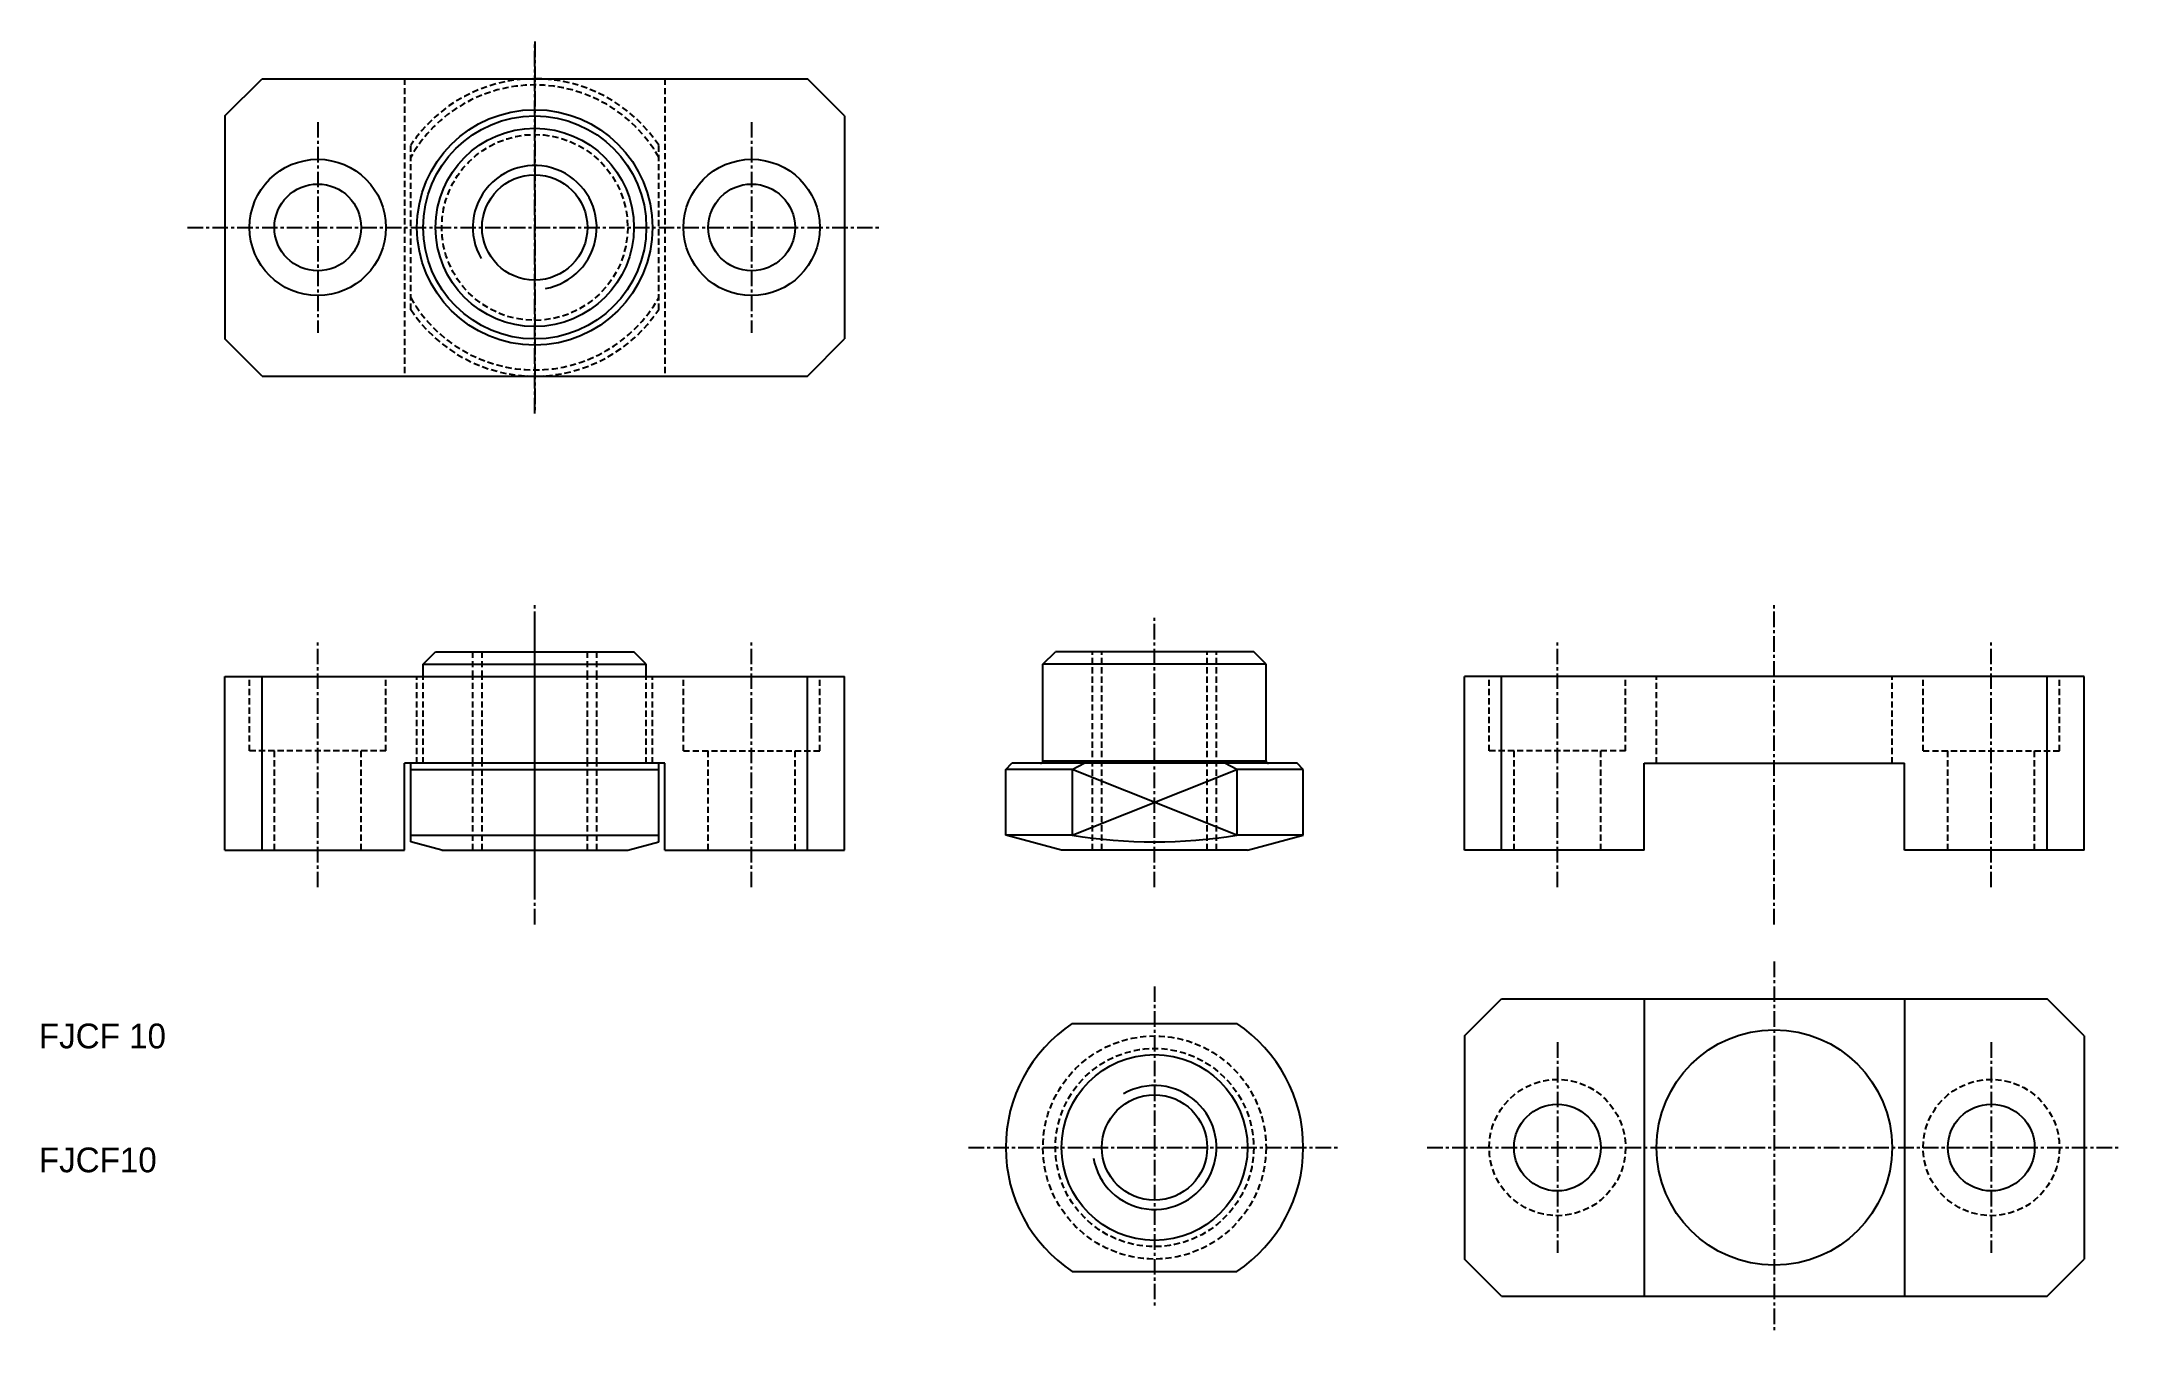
# Model space of a CAD drawing. Extents: x 10 to 178, y -3 to 101.
import ezdxf

# ---------------------------------------------------------------- set-up
doc = ezdxf.new("R2010")
doc.units = 0
doc.header["$MEASUREMENT"] = 0
doc.linetypes.add('CENTER', pattern=[2, 1.25, -0.25, 0.25, -0.25])
doc.linetypes.add('DASHED', pattern=[0.75, 0.5, -0.25])
doc.layers.get('0').update_dxf_attribs({"linetype": 'CONTINUOUS'})
doc.layers.add('CENTER', color=1, linetype='CENTER')

msp = doc.modelspace()

# ---------------------------------------------------------------- linework, layer by layer
for p, q in [((25, 95.24), (28, 98.24)), ((28, 98.24), (72, 98.24)), ((75, 95.24), (72, 98.24)), ((25, 95.24), (25, 77.24)), ((75, 95.24), (75, 77.24)), ((28, 74.24), (25, 77.24)), ((72, 74.24), (75, 77.24)), ((28, 74.24), (72, 74.24)), ((41, 51), (42, 52)), ((41, 51), (59, 51)), ((41, 50), (41, 51)), ((42, 52), (58, 52)), ((59, 51), (58, 52)), ((59, 50), (59, 51)), ((91, 51), (92, 52)), ((91, 43.2), (91, 51)), ((109, 51), (91, 51)), ((108, 52), (92, 52)), ((109, 51), (108, 52)), ((109, 43.2), (109, 51)), ((25, 36), (25, 50)), ((25, 50), (75, 50)), ((28, 36), (28, 50)), ((72, 36), (72, 50)), ((75, 36), (75, 50)), ((175, 50), (125, 50)), ((125, 36), (125, 50)), ((128, 36), (128, 50)), ((172, 36), (172, 50)), ((175, 36), (175, 50)), ((60.5, 43), (39.5, 43)), ((39.5, 36), (39.5, 43)), ((40, 36.67), (40, 43)), ((40, 42.5), (60, 42.5)), ((60, 36.67), (60, 43)), ((60.5, 36), (60.5, 43)), ((88, 42.5), (88.5, 43)), ((88, 37.21), (88, 42.5)), ((93.37, 42.5), (88, 42.5)), ((90.8, 43), (88.5, 43)), ((109.2, 43), (90.8, 43)), ((91, 43.2), (109, 43.2)), ((93.37, 42.5), (94.32, 43)), ((93.37, 42.5), (93.37, 37.21)), ((106.63, 42.5), (105.68, 43)), ((112, 42.5), (106.63, 42.5)), ((106.63, 42.5), (106.63, 37.21)), ((111.5, 43), (109.2, 43)), ((112, 42.5), (111.5, 43)), ((112, 37.21), (112, 42.5)), ((139.5, 43), (160.5, 43)), ((139.5, 36), (139.5, 43)), ((160.5, 36), (160.5, 43)), ((40, 37.21), (60, 37.21)), ((93.37, 37.21), (88, 37.21)), ((92.5, 36), (88, 37.21)), ((112, 37.21), (106.63, 37.21)), ((107.5, 36), (112, 37.21)), ((25, 36), (39.5, 36)), ((42.5, 36), (40, 36.67)), ((42.5, 36), (57.5, 36)), ((57.5, 36), (60, 36.67)), ((60.5, 36), (75, 36)), ((107.5, 36), (92.5, 36)), ((139.5, 36), (125, 36)), ((175, 36), (160.5, 36)), ((125, 21), (128, 24)), ((128, 24), (172, 24)), ((139.5, 24), (139.5, 0)), ((160.5, 24), (160.5, 0)), ((175, 21), (172, 24)), ((93.37, 22), (106.63, 22)), ((125, 21), (125, 3)), ((175, 21), (175, 3)), ((93.37, 2), (106.63, 2)), ((128, 0), (125, 3)), ((172, 0), (175, 3)), ((128, 0), (172, 0))]:
    msp.add_line(p, q)
at = {"color": 3, "linetype": 'DASHED'}
for p, q in [((39.5, 98.24), (39.5, 74.24)), ((60.5, 98.24), (60.5, 74.24)), ((40, 79.6), (40, 92.87)), ((60, 79.6), (60, 92.87)), ((45, 50), (45, 52)), ((45.75, 50), (45.75, 52)), ((54.25, 50), (54.25, 52)), ((55, 50), (55, 52)), ((95, 36), (95, 52)), ((95.75, 36), (95.75, 52)), ((104.25, 36), (104.25, 52)), ((105, 36), (105, 52)), ((27, 44), (27, 50)), ((38, 44), (38, 50)), ((40.5, 43), (40.5, 50)), ((41, 43), (41, 50)), ((45, 43), (45, 50)), ((45.75, 43), (45.75, 50)), ((54.25, 43), (54.25, 50)), ((55, 43), (55, 50)), ((59, 43), (59, 50)), ((59.5, 43), (59.5, 50)), ((62, 44), (62, 50)), ((73, 44), (73, 50)), ((127, 44), (127, 50)), ((138, 44), (138, 50)), ((140.5, 43), (140.5, 50)), ((159.5, 43), (159.5, 50)), ((162, 44), (162, 50)), ((173, 44), (173, 50)), ((38, 44), (27, 44)), ((29, 36), (29, 44)), ((36, 36), (36, 44)), ((62, 44), (73, 44)), ((64, 36), (64, 44)), ((71, 36), (71, 44)), ((138, 44), (127, 44)), ((129, 36), (129, 44)), ((136, 36), (136, 44)), ((162, 44), (173, 44)), ((164, 36), (164, 44)), ((171, 36), (171, 44)), ((45, 36), (45, 43)), ((45.75, 36), (45.75, 43)), ((54.25, 36), (54.25, 43)), ((55, 36), (55, 43))]:
    msp.add_line(p, q, dxfattribs=at)
at = {"color": 3}
for p, q in [((106.63, 37.21), (93.37, 42.5)), ((93.37, 37.21), (106.63, 42.5))]:
    msp.add_line(p, q, dxfattribs=at)
for centre, radius in [((50, 86.24), 9.5), ((50, 86.24), 9), ((50, 86.24), 8), ((32.5, 86.24), 5.5), ((32.5, 86.24), 5.5), ((67.5, 86.24), 5.5), ((67.5, 86.24), 5.5), ((32.5, 86.24), 3.5), ((32.5, 86.24), 3.5), ((50, 86.24), 4.25), ((67.5, 86.24), 3.5), ((67.5, 86.24), 3.5), ((150, 12), 9.5), ((100, 12), 7.5), ((100, 12), 4.25), ((132.5, 12), 3.5), ((132.5, 12), 3.5), ((167.5, 12), 3.5), ((167.5, 12), 3.5)]:
    msp.add_circle(centre, radius)
at = {"color": 3, "linetype": 'DASHED'}
for centre, radius in [((50, 86.24), 7.5), ((100, 12), 9), ((100, 12), 8), ((132.5, 12), 5.5), ((132.5, 12), 5.5), ((167.5, 12), 5.5), ((167.5, 12), 5.5)]:
    msp.add_circle(centre, radius, dxfattribs=at)
for radius, start, end in [(12, 33.5573, 146.4427), (11.5, 29.5918, 150.4082), (11.5, 209.5918, 330.4082), (12, 213.5573, 326.4427)]:
    msp.add_arc((50, 86.24), radius, start, end, dxfattribs=at)
at = {"color": 3}
for centre, start, end in [((50, 86.24), 280, 210), ((100, 12), 190, 120)]:
    msp.add_arc(centre, 5, start, end, dxfattribs=at)
for centre, radius, start, end in [((90.8, 43.2), 0.2, 270, 0), ((109.2, 43.2), 0.2, 180, 270), ((100, 77.99), 41.32, 260.7622, 279.2378), ((100, 12), 12, 123.5573, 236.4427), ((100, 12), 12, 303.5573, 56.4427)]:
    msp.add_arc(centre, radius, start, end)
at = {"layer": 'CENTER', "color": 1, "linetype": 'CENTER'}
for p, q in [((50, 71.24), (50, 101.24)), ((50, 101.24), (50, 71.24)), ((32.5, 94.74), (32.5, 77.74)), ((67.5, 94.74), (67.5, 77.74)), ((22, 86.24), (78, 86.24)), ((24, 86.24), (76, 86.24)), ((24, 86.24), (76, 86.24)), ((50, 30), (50, 56)), ((150, 30), (150, 56)), ((50, 33), (50, 55)), ((100, 33), (100, 55)), ((32.5, 33), (32.5, 53)), ((67.5, 33), (67.5, 53)), ((132.5, 33), (132.5, 53)), ((167.5, 33), (167.5, 53)), ((150, 27), (150, -3)), ((100, 25), (100, -1)), ((132.5, 20.5), (132.5, 3.5)), ((167.5, 20.5), (167.5, 3.5)), ((85, 12), (115, 12)), ((122, 12), (178, 12)), ((124, 12), (176, 12)), ((124, 12), (176, 12))]:
    msp.add_line(p, q, dxfattribs=at)

# ---------------------------------------------------------------- texts
for s, p in [('FJCF 10', (10, 20)), ('FJCF10', (10, 10))]:
    msp.add_text(s, height=2).set_placement(p)

doc.saveas('drawing.dxf')
